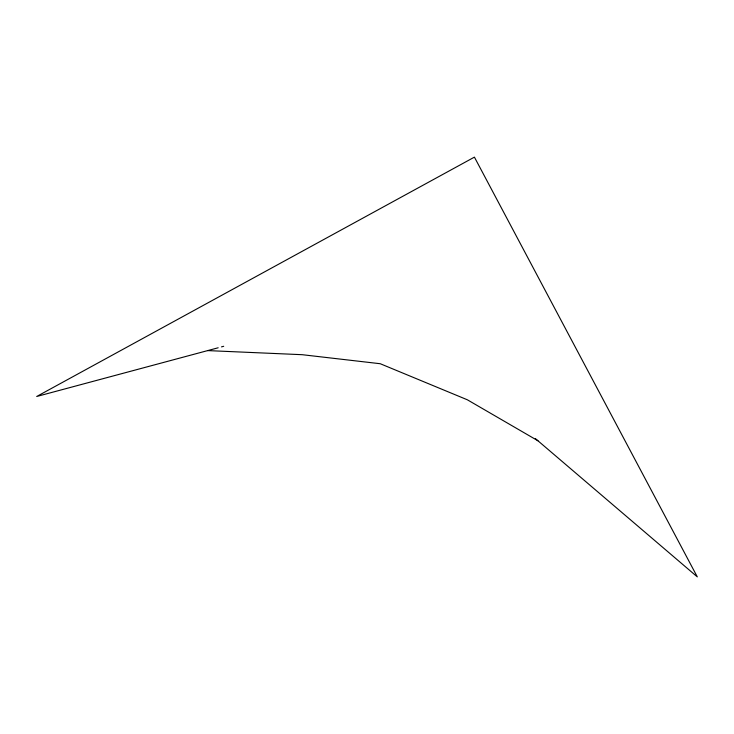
<?xml version="1.0" encoding="UTF-8"?>
<svg xmlns="http://www.w3.org/2000/svg" width="734" height="734" viewBox="0 0 734 734"><rect width="100%" height="100%" fill="white"/><g stroke="black" fill="none" stroke-linecap="round" stroke-linejoin="round"><path stroke-width="1.1" d="M218.172 347.778L36.7 396.488L474.421 157.131L697.3 576.869L535.343 438.556M221.484 346.879L223.705 346.292M207.658 350.595L302.206 354.696L380.249 363.725L467.356 399.791L537.958 440.785"/></g></svg>
